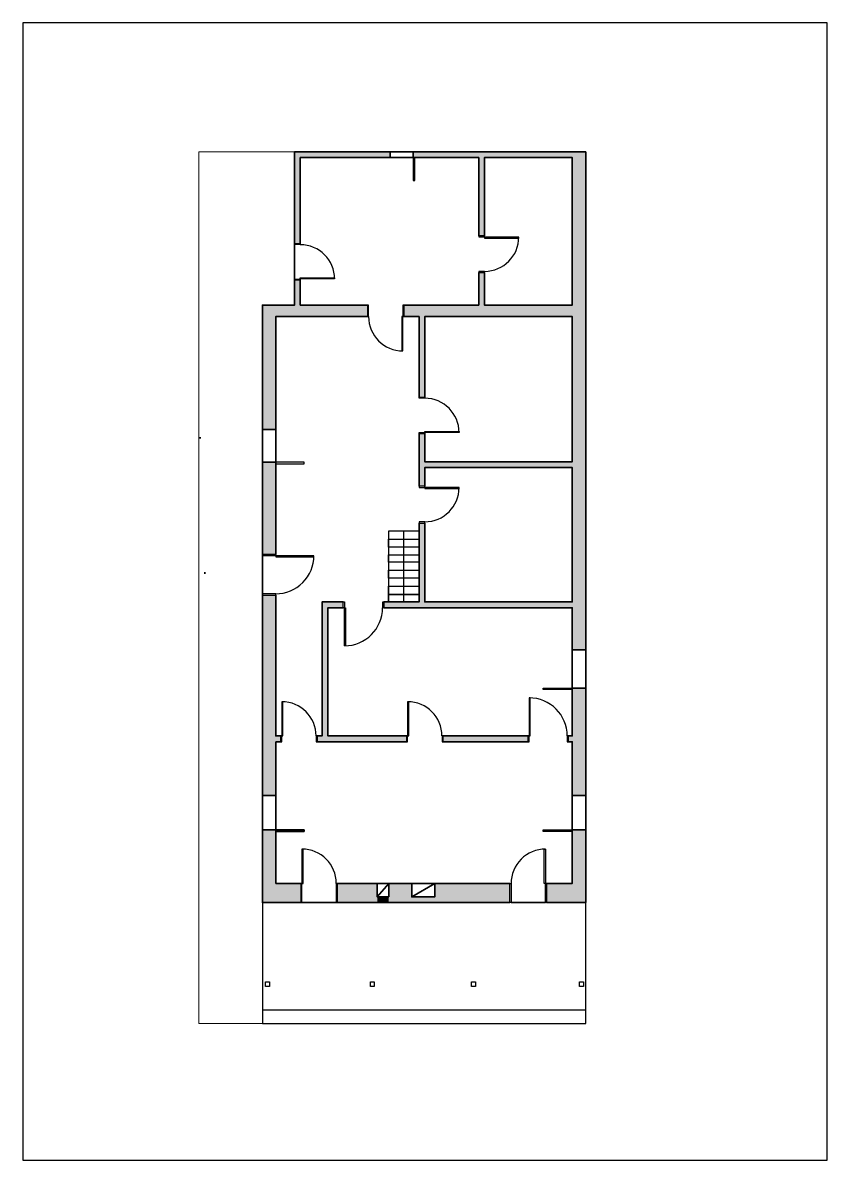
# Paper-space layout 'Layout1' of a CAD drawing. Header units: millimetres. Extents: x 64 to 274, y 59 to 356.
# The model-space entities are those that its viewports show. They can reach past a viewport. Long polylines and large blocks are cut down to what shows.
import ezdxf

# ---------------------------------------------------------------- set-up
doc = ezdxf.new("R2010")
doc.units = ezdxf.units.MM
for name, color, linetype, lineweight in [('A-ALV-___-___-EXI', 250, 'Continuous', 35), ('A-ESC-___-___-EXI', 250, 'Continuous', 25), ('A-JAN-___-___-EXI', 250, 'Continuous', 25), ('A-PIL-___-___-EXI', 250, 'Continuous', 25), ('A-PIS-___-___-EXI', 250, 'Continuous', 25), ('A-POR-___-___-EXI', 250, 'Continuous', 25)]:
    doc.layers.add(name, color=color, linetype=linetype, lineweight=lineweight)

# ---------------------------------------------------------------- blocks, each defined once
blk = doc.blocks.new('SVG - A4-22653901-Não nomeada')
at = {"layer": 'A-ESC-___-___-EXI'}
for p, q in [((64.29, 356.5), (64.29, 59.5)), ((274.29, 356.5), (64.29, 356.5)), ((274.29, 59.5), (274.29, 356.5)), ((64.29, 59.5), (274.29, 59.5))]:
    blk.add_line(p, q, dxfattribs=at)
blk = doc.blocks.new('porta multiplas_original - Simples - 90 cm-22615094-Planta baixa - Térreo_')
at = {"layer": 'A-PIL-___-___-EXI'}
for p, q in [((-418, 971), (-448, 971)), ((-448, 971), (-448, 75)), ((-418, 75), (-418, 971)), ((-450, 75), (-480, 75)), ((-480, 75), (-480, -75)), ((-450, -75), (-450, 75)), ((-448, 75), (-418, 75)), ((480, 75), (450, 75)), ((450, 75), (450, -75)), ((480, -75), (480, 75)), ((-480, -75), (-450, -75)), ((450, -75), (480, -75))]:
    blk.add_line(p, q, dxfattribs=at)
at = {"layer": 'A-POR-___-___-EXI'}
blk.add_arc((-448, 75), 896, 0, 90, dxfattribs=at)
blk = doc.blocks.new('porta multiplas_original - Simples - 90 cm-22615093-Planta baixa - Térreo_')
at = {"layer": 'A-PIL-___-___-EXI'}
for p, q in [((-480, -75), (-480, 75)), ((-480, 75), (-450, 75)), ((-450, 75), (-450, -75)), ((450, 75), (480, 75)), ((450, -75), (450, 75)), ((480, 75), (480, -75)), ((-450, -75), (-480, -75)), ((-448, -75), (-418, -75)), ((-448, -971), (-448, -75)), ((-418, -75), (-418, -971)), ((480, -75), (450, -75)), ((-418, -971), (-448, -971))]:
    blk.add_line(p, q, dxfattribs=at)
at = {"layer": 'A-POR-___-___-EXI'}
blk.add_arc((-448, -75), 896, 270, 0, dxfattribs=at)
blk = doc.blocks.new('porta multiplas_original - Simples - 90 cm-22615092-Planta baixa - Térreo_')
at = {"layer": 'A-PIL-___-___-EXI'}
for p, q in [((-418, 1046), (-448, 1046)), ((-448, 1046), (-448, 150)), ((-418, 150), (-418, 1046)), ((-450, 150), (-480, 150)), ((-480, 150), (-480, -150)), ((-450, -150), (-450, 150)), ((-448, 150), (-418, 150)), ((480, 150), (450, 150)), ((450, 150), (450, -150)), ((480, -150), (480, 150)), ((-480, -150), (-450, -150)), ((450, -150), (480, -150))]:
    blk.add_line(p, q, dxfattribs=at)
at = {"layer": 'A-POR-___-___-EXI'}
blk.add_arc((-448, 150), 896, 0, 90, dxfattribs=at)
blk = doc.blocks.new('porta multiplas_original - 100-22615278-Planta baixa - Térreo_')
at = {"layer": 'A-PIL-___-___-EXI'}
for p, q in [((-468, 1171), (-498, 1171)), ((-498, 1171), (-498, 175)), ((-468, 175), (-468, 1171)), ((-500, 175), (-530, 175)), ((-530, 175), (-530, -175)), ((-500, -175), (-500, 175)), ((-498, 175), (-468, 175)), ((530, 175), (500, 175)), ((500, 175), (500, -175)), ((530, -175), (530, 175)), ((-530, -175), (-500, -175)), ((500, -175), (530, -175))]:
    blk.add_line(p, q, dxfattribs=at)
at = {"layer": 'A-POR-___-___-EXI'}
blk.add_arc((-498, 175), 996, 360, 90, dxfattribs=at)
blk = doc.blocks.new('porta multiplas_original - 100-22615397-Planta baixa - Térreo_')
at = {"layer": 'A-PIL-___-___-EXI'}
for p, q in [((-530, -75), (-530, 75)), ((-530, 75), (-500, 75)), ((-500, 75), (-500, -75)), ((500, 75), (530, 75)), ((500, -75), (500, 75)), ((530, 75), (530, -75)), ((-500, -75), (-530, -75)), ((-498, -75), (-468, -75)), ((-498, -1071), (-498, -75)), ((-468, -75), (-468, -1071)), ((530, -75), (500, -75)), ((-468, -1071), (-498, -1071))]:
    blk.add_line(p, q, dxfattribs=at)
at = {"layer": 'A-POR-___-___-EXI'}
blk.add_arc((-498, -75), 996, 270, 0, dxfattribs=at)
blk = doc.blocks.new('porta multiplas_original - 100-22615430-Planta baixa - Térreo_')
at = {"layer": 'A-PIL-___-___-EXI'}
for p, q in [((-468, 1071), (-498, 1071)), ((-498, 1071), (-498, 75)), ((-468, 75), (-468, 1071)), ((-500, 75), (-530, 75)), ((-530, 75), (-530, -75)), ((-500, -75), (-500, 75)), ((-498, 75), (-468, 75)), ((530, 75), (500, 75)), ((500, 75), (500, -75)), ((530, -75), (530, 75)), ((-530, -75), (-500, -75)), ((500, -75), (530, -75))]:
    blk.add_line(p, q, dxfattribs=at)
at = {"layer": 'A-POR-___-___-EXI'}
blk.add_arc((-498, 75), 996, 360, 90, dxfattribs=at)
blk = doc.blocks.new('porta multiplas_original - Simples - 90 cm-22615091-Planta baixa - Térreo_')
at = {"layer": 'A-PIL-___-___-EXI'}
for p, q in [((-480, -250), (-480, 250)), ((-480, 250), (-450, 250)), ((-450, 250), (-450, -250)), ((450, 250), (480, 250)), ((450, -250), (450, 250)), ((480, 250), (480, -250)), ((-450, -250), (-480, -250)), ((-448, -250), (-418, -250)), ((-448, -1146), (-448, -250)), ((-418, -250), (-418, -1146)), ((480, -250), (450, -250)), ((-418, -1146), (-448, -1146))]:
    blk.add_line(p, q, dxfattribs=at)
at = {"layer": 'A-POR-___-___-EXI'}
blk.add_arc((-448, -250), 896, 270, 0, dxfattribs=at)
blk = doc.blocks.new('porta multiplas_original - Simples - 90 cm-22615090-Planta baixa - Térreo_')
at = {"layer": 'A-PIL-___-___-EXI'}
for p, q in [((-418, 1146), (-448, 1146)), ((-448, 1146), (-448, 250)), ((-418, 250), (-418, 1146)), ((-450, 250), (-480, 250)), ((-480, 250), (-480, -250)), ((-450, -250), (-450, 250)), ((-448, 250), (-418, 250)), ((480, 250), (450, 250)), ((450, 250), (450, -250)), ((480, -250), (480, 250)), ((-480, -250), (-450, -250)), ((450, -250), (480, -250))]:
    blk.add_line(p, q, dxfattribs=at)
at = {"layer": 'A-POR-___-___-EXI'}
blk.add_arc((-448, 250), 896, 0, 90, dxfattribs=at)

msp = doc.modelspace()

# ---------------------------------------------------------------- hatches: boundary and pattern name
at = {"layer": 'A-ALV-___-___-EXI'}
for points in [[(7872, -1297), (7872, -1147), (5372, -1147), (5372, -1297), (5522, -1297)], [(12622, -1297), (12622, -1147), (8472, -1147), (8472, -1297), (10330, -1297)], [(12622, -14147), (12972, -14147), (12972, -1147), (12622, -1147), (12622, -13047)], [(4532, -8397), (4882, -8397), (4882, -5147), (4532, -5147)], [(8772, -9387), (12622, -9387), (12622, -9237), (8772, -9237)], [(6242, -16397), (6242, -13047), (6092, -13047), (6092, -16397)], [(12622, -17947), (12972, -17947), (12972, -15147), (12622, -15147), (12622, -16547)], [(4532, -20247), (4882, -20247), (4882, -18847), (4532, -18847), (4532, -19307)], [(12622, -20747), (12972, -20747), (12972, -18847), (12622, -18847), (12622, -20247)], [(7832, -20747), (8432, -20747), (8432, -20247), (7832, -20247), (7832, -20597)], [(7832, -20747), (7832, -20597), (7532, -20597), (7532, -20747)], [(9032, -20747), (9032, -20597), (8432, -20597), (8432, -20747)]]:
    msp.add_hatch(color=11, dxfattribs=at).paths.add_polyline_path(points)
h = msp.add_hatch(color=11, dxfattribs=at)
h.paths.add_polyline_path([(5372, -5147), (5522, -5147), (5522, -4497), (5372, -4497)])
h.paths.add_polyline_path([(5372, -3537), (5522, -3537), (5522, -1297), (5372, -1297)])
h = msp.add_hatch(color=11, dxfattribs=at)
h.paths.add_polyline_path([(10330, -5147), (10330, -4297), (10180, -4297), (10180, -5147)])
h.paths.add_polyline_path([(10330, -3337), (10330, -1297), (10180, -1297), (10180, -3337)])
h = msp.add_hatch(color=11, dxfattribs=at)
h.paths.add_polyline_path([(8622, -5447), (12622, -5447), (12622, -5147), (8232, -5147), (8232, -5447)])
h.paths.add_polyline_path([(4882, -5447), (7272, -5447), (7272, -5147), (4882, -5147)])
h = msp.add_hatch(color=11, dxfattribs=at)
h.paths.add_polyline_path([(8772, -12897), (8772, -10837), (8622, -10837), (8622, -12897)])
h.paths.add_polyline_path([(8622, -9877), (8772, -9877), (8772, -8507), (8622, -8507)])
h.paths.add_polyline_path([(8622, -7547), (8772, -7547), (8772, -5447), (8622, -5447), (8622, -7056)])
h = msp.add_hatch(color=11, dxfattribs=at)
h.paths.add_polyline_path([(4882, -17947), (4882, -12717), (4532, -12717), (4532, -17947)])
h.paths.add_polyline_path([(4882, -11657), (4882, -9247), (4532, -9247), (4532, -11657)])
h = msp.add_hatch(color=11, dxfattribs=at)
h.paths.add_polyline_path([(7702, -13047), (12622, -13047), (12622, -12897), (7702, -12897)])
h.paths.add_polyline_path([(6242, -13047), (6642, -13047), (6642, -12897), (6092, -12897), (6092, -13047)])
h = msp.add_hatch(color=11, dxfattribs=at)
h.paths.add_polyline_path([(12622, -16547), (12622, -16397), (12522, -16397), (12522, -16547)])
h.paths.add_polyline_path([(5967, -16547), (8292, -16547), (8292, -16397), (5967, -16397)])
h.paths.add_polyline_path([(5007, -16547), (5007, -16397), (4882, -16397), (4882, -16547)])
h.paths.add_polyline_path([(11462, -16547), (11462, -16397), (9252, -16397), (9252, -16547)])
h = msp.add_hatch(color=11, dxfattribs=at)
h.paths.add_polyline_path([(6492, -20747), (7532, -20747), (7532, -20247), (6492, -20247)])
h.paths.add_polyline_path([(5532, -20747), (5532, -20247), (4532, -20247), (4532, -20747)])
h = msp.add_hatch(color=11, dxfattribs=at)
h.paths.add_polyline_path([(10992, -20747), (10992, -20247), (9032, -20247), (9032, -20747)])
h.paths.add_polyline_path([(11952, -20747), (12622, -20747), (12622, -20247), (11952, -20247)])

# ---------------------------------------------------------------- linework, layer by layer
for p, q in [((7522, -1147), (9122, -1147)), ((9580, -1297), (6242, -1297)), ((4532, -19078), (4532, -6478)), ((4882, -7247), (4882, -9747)), ((2911, -8593), (2911, -8633)), ((8622, -11668), (8622, -11470)), ((8622, -12069), (8622, -11862)), ((3031, -12123), (3031, -12163)), ((8622, -12483), (8622, -12276)), ((12622, -15187), (12622, -13697)), ((2871, -16203), (2871, -16243)), ((4882, -17147), (4882, -19347)), ((12622, -19347), (12622, -16947))]:
    msp.add_line(p, q, dxfattribs=at)
at = {"layer": 'A-ALV-___-___-EXI', "color": 253}
for p, q in [((5372, -3567), (5372, -4467)), ((4532, -11687), (4532, -12687)), ((5562, -20747), (6462, -20747)), ((11022, -20747), (11922, -20747))]:
    msp.add_line(p, q, dxfattribs=at)
at = {"layer": 'A-ALV-___-___-EXI', "color": 7, "lineweight": 35}
for p, q in [((8622, -8507), (8622, -9877)), ((4532, -12717), (4532, -17947)), ((4882, -17947), (4882, -16547)), ((4882, -16547), (5007, -16547)), ((5967, -16547), (8292, -16547)), ((11462, -16397), (9252, -16397)), ((9252, -16547), (11462, -16547)), ((4532, -18847), (4532, -17947)), ((4532, -17947), (4882, -17947)), ((4882, -18847), (4532, -18847)), ((4882, -20247), (4882, -18847)), ((4882, -18887), (4882, -18847)), ((5532, -20247), (4882, -20247)), ((7532, -20247), (6492, -20247)), ((6492, -20747), (10992, -20747))]:
    msp.add_line(p, q, dxfattribs=at)
for points in [[(7872, -1147), (5372, -1147), (5372, -3537)], [(7702, -13047), (12622, -13047), (12622, -14147), (12972, -14147), (12972, -1147), (8472, -1147), (8472, -1297), (10180, -1297), (10180, -3337)], [(10330, -3337), (10330, -1297), (12622, -1297), (12622, -5147), (10330, -5147), (10330, -4297)], [(10180, -4297), (10180, -5147), (8232, -5147)], [(5372, -4497), (5372, -5147), (4532, -5147), (4532, -8397)], [(7272, -5147), (5522, -5147), (5522, -4497)], [(8232, -5447), (8622, -5447), (8622, -7547)], [(8772, -7547), (8772, -5447), (12622, -5447), (12622, -9237), (8772, -9237), (8772, -8507)], [(4882, -11657), (4882, -9247), (4532, -9247)], [(8772, -9877), (8772, -9387), (12622, -9387), (12622, -12897), (8772, -12897), (8772, -10837)], [(8622, -10837), (8622, -12897), (7702, -12897)], [(5007, -16397), (4882, -16397), (4882, -12717)], [(6642, -12897), (6092, -12897), (6092, -16397), (5967, -16397)], [(8292, -16397), (6242, -16397), (6242, -13047), (6642, -13047)], [(12972, -15147), (12622, -15147), (12622, -16397), (12522, -16397)], [(12522, -16547), (12622, -16547), (12622, -17947), (12972, -17947)], [(4532, -18847), (4532, -20747), (5532, -20747)], [(11952, -20747), (12972, -20747), (12972, -18847), (12622, -18847), (12622, -20247), (11952, -20247)], [(8432, -20597), (8432, -20247), (7832, -20247)]]:
    msp.add_lwpolyline(points, dxfattribs=at)
at = {"layer": 'A-ALV-___-___-EXI', "color": 253}
for points in [[(8472, -1147), (7872, -1147), (7872, -1297), (5522, -1297), (5522, -3537)], [(7272, -5447), (4882, -5447), (4882, -8397), (4532, -8397), (4532, -9247), (4532, -11657)]]:
    msp.add_lwpolyline(points, dxfattribs=at)
at = {"layer": 'A-ALV-___-___-EXI'}
for points in [[(12972, -14147), (12972, -15147), (12972, -17947), (12972, -18847), (12972, -12123)], [(7532, -20597), (7532, -20247), (9032, -20247), (8432, -20597), (9032, -20597), (9032, -20247), (10992, -20247)]]:
    msp.add_lwpolyline(points, dxfattribs=at)
msp.add_lwpolyline([(7832, -20597), (7832, -20247), (7532, -20597)], close=True, dxfattribs=at)
at = {"layer": 'A-ESC-___-___-EXI'}
for p, q in [((8219, -11047), (8219, -12897)), ((7821, -11470), (7821, -11668)), ((8622, -11470), (7821, -11470)), ((7821, -11668), (8622, -11668)), ((7821, -11862), (7821, -12069)), ((8622, -11862), (7821, -11862)), ((7821, -12069), (8622, -12069)), ((7821, -12276), (7821, -12483)), ((8622, -12276), (7821, -12276)), ((7821, -12483), (8622, -12483))]:
    msp.add_line(p, q, dxfattribs=at)
for points in [[(7821, -12897), (8622, -12897), (8622, -11047), (7821, -11047)], [(7821, -11259), (8622, -11259), (8622, -11470), (7821, -11470)], [(7821, -11668), (8622, -11668), (8622, -11862), (7821, -11862)], [(7821, -12069), (8622, -12069), (8622, -12276), (7821, -12276)], [(7821, -12483), (8622, -12483), (8622, -12707), (7821, -12707)], [(8622, -12897), (7821, -12897), (7821, -12707), (8622, -12707)]]:
    msp.add_lwpolyline(points, close=True, dxfattribs=at)
at = {"layer": 'A-JAN-___-___-EXI', "color": 7, "lineweight": 35}
for p, q in [((4882, -18847), (5622, -18847)), ((5622, -18887), (4882, -18887)), ((5622, -18847), (5622, -18887))]:
    msp.add_line(p, q, dxfattribs=at)
at = {"layer": 'A-JAN-___-___-EXI'}
for points in [[(8472, -1897), (8512, -1897), (8512, -1297), (8472, -1297)], [(4882, -9287), (5622, -9287), (5622, -9247), (4882, -9247)], [(12622, -15187), (11862, -15187), (11862, -15147), (12622, -15147)], [(12622, -18887), (11862, -18887), (11862, -18847), (12622, -18847)]]:
    msp.add_lwpolyline(points, close=True, dxfattribs=at)
at = {"layer": 'A-PIL-___-___-EXI'}
for points in [[(4614, -22820), (4714, -22820), (4714, -22940), (4614, -22940)], [(7354, -22820), (7454, -22820), (7454, -22940), (7354, -22940)], [(9994, -22820), (10094, -22820), (10094, -22940), (9994, -22940)], [(12814, -22820), (12914, -22820), (12914, -22940), (12814, -22940)]]:
    msp.add_lwpolyline(points, close=True, dxfattribs=at)
at = {"layer": 'A-PIS-___-___-EXI'}
for points in [[(4532, -23908), (12972, -23908), (12972, -20747), (4532, -20747)], [(12972, -23553), (4532, -23553), (4532, -23908), (12972, -23908)]]:
    msp.add_lwpolyline(points, close=True, dxfattribs=at)

# ---------------------------------------------------------------- block references
at = {"layer": 'A-POR-___-___-EXI'}
for name, p, rotation in [('porta multiplas_original - Simples - 90 cm-22615093-Planta baixa - Térreo_', (5447, -4017), 89.99999999999991), ('porta multiplas_original - Simples - 90 cm-22615094-Planta baixa - Térreo_', (10255, -3817), 269.9999999999999), ('porta multiplas_original - Simples - 90 cm-22615092-Planta baixa - Térreo_', (7752, -5297), 180), ('porta multiplas_original - Simples - 90 cm-22615093-Planta baixa - Térreo_', (8697, -8027), 89.99999999999991), ('porta multiplas_original - Simples - 90 cm-22615094-Planta baixa - Térreo_', (8697, -10357), 269.9999999999999), ('porta multiplas_original - 100-22615278-Planta baixa - Térreo_', (4707, -12187), 270.0000000000001), ('porta multiplas_original - Simples - 90 cm-22615091-Planta baixa - Térreo_', (11472, -20497), 180)]:
    msp.add_blockref(name, p, dxfattribs=dict(at, rotation=rotation))
for name, p in [('porta multiplas_original - 100-22615397-Planta baixa - Térreo_', (7172, -12972)), ('porta multiplas_original - 100-22615430-Planta baixa - Térreo_', (11992, -16472)), ('porta multiplas_original - Simples - 90 cm-22615094-Planta baixa - Térreo_', (5487, -16472)), ('porta multiplas_original - Simples - 90 cm-22615094-Planta baixa - Térreo_', (8772, -16472)), ('porta multiplas_original - Simples - 90 cm-22615090-Planta baixa - Térreo_', (6012, -20497))]:
    msp.add_blockref(name, p, dxfattribs=at)

psp = doc.layouts.get("Layout1")

# ---------------------------------------------------------------- block references
at = {"layer": 'A-ALV-___-___-EXI'}
psp.add_blockref('SVG - A4-22653901-Não nomeada', (0, 0), dxfattribs=at)

# ---------------------------------------------------------------- viewports
at = {"layer": 'A-JAN-___-___-EXI'}
psp.add_viewport(center=(160.74, 208.97), size=(101.01, 227.612), view_center_point=(7921.68, -12527.49), view_height=22761.193, dxfattribs=at)

doc.saveas('drawing.dxf')
